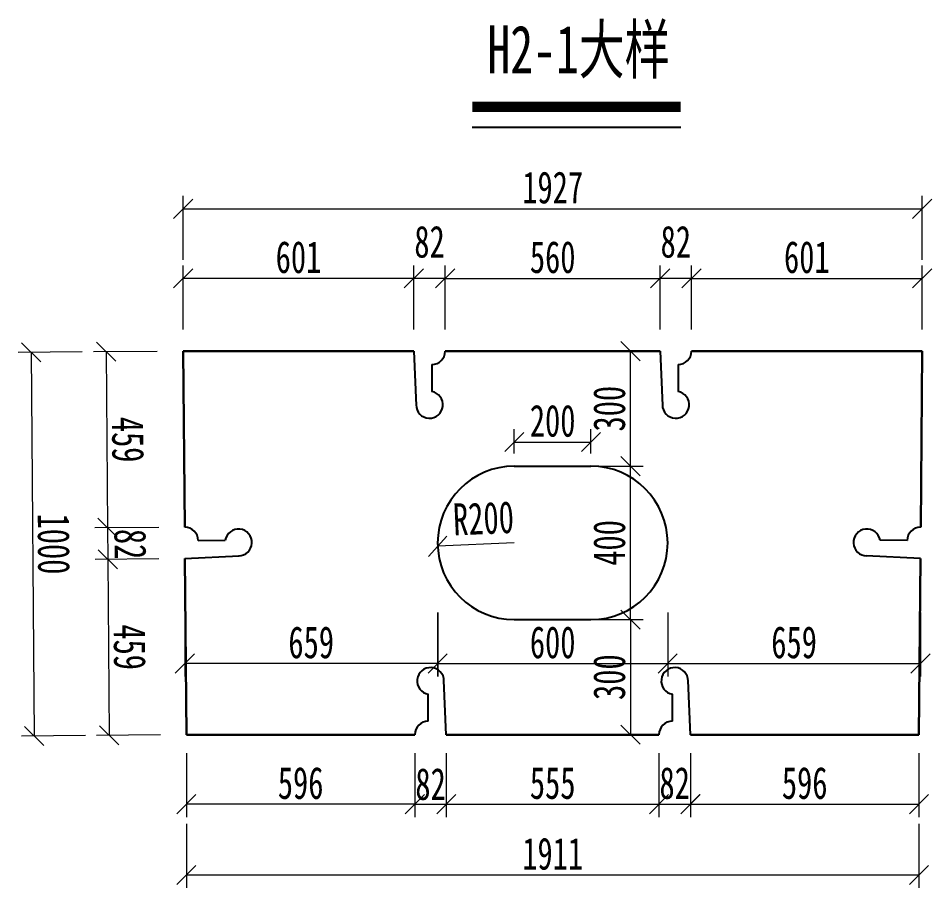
# Model space of a CAD drawing. Header units: millimetres. Extents: x -358959 to 47, y -122282 to 697692.
# Drawn here: x -140619 to -138236, y -11226 to -8959 of the extents above; entities that cross this region are included whole.
import ezdxf
from ezdxf.enums import TextEntityAlignment as Align

# ---------------------------------------------------------------- set-up
doc = ezdxf.new("R2010")
doc.units = ezdxf.units.MM
doc.header["$LTSCALE"] = 2
doc.header["$PDMODE"] = 34
doc.layers.get('Defpoints').update_dxf_attribs({"color": 8, "lineweight": 9})
for name, color, linetype, lineweight in [('标注', 4, 'Continuous', 13), ('标注线及字体', 2, 'Continuous', 15), ('桥 构造粗实', 1, 'Continuous', 30), ('钢板粗线', 1, 'Continuous', 25)]:
    doc.layers.add(name, color=color, linetype=linetype, lineweight=lineweight)
doc.styles.add('111', font='仿宋_GB2312.ttf', dxfattribs={"width": 0.7})
doc.dimstyles.new('200', dxfattribs={"dimscale": 0, "dimtxt": 2.5, "dimasz": 1.5, "dimexe": 1, "dimexo": 1, "dimgap": 0.4, "dimtad": 1, "dimdec": 0, "dimdsep": 46, "dimtxsty": '111', "dimblk": 'OBLIQUE', "dimcen": 0, "dimclrd": 256, "dimclre": 256, "dimclrt": 256, "dimadec": 4, "dimazin": 0, "dimtfac": 1, "dimtdec": 0, "dimtmove": 2, "dimatfit": 3, "dimfxl": 4, "dimfxlon": 1, "dimtolj": 1, "dimlwd": -1, "dimlwe": -1, "dimarcsym": 0})

# ---------------------------------------------------------------- blocks, each defined once
blk = doc.blocks.new('_Oblique')
at = {"color": 0, "linetype": 'ByBlock', "lineweight": -2}
blk.add_line((-0.5, -0.5), (0.5, 0.5), dxfattribs=at)
blk = doc.blocks.new('*D4022')
at = {"layer": 'Defpoints', "color": 0, "ltscale": 5, "transparency": 16777216}
for p in [(-139524.7, -10336.2), (-139324.9, -10327.3)]:
    blk.add_point(p, dxfattribs=at)
at = {"layer": '标注', "ltscale": 5, "transparency": 16777216}
blk.add_line((-139324.9, -10327.3), (-139524.7, -10336.2), dxfattribs=at)
at = {"layer": '标注', "ltscale": 5, "transparency": 16777216, "xscale": 49.99999999999995, "yscale": 49.99999999999995, "zscale": 49.99999999999995, "rotation": 182.5726833926501}
blk.add_blockref('_Oblique', (-139524.7, -10336.2), dxfattribs=at)
at = {"layer": '标注', "ltscale": 5, "transparency": 16777216, "insert": (-139405.4, -10263.5), "char_height": 83.33, "attachment_point": 5, "rotation": 2.5727, "style": '111'}
blk.add_mtext('\\A1;R200', dxfattribs=at)
blk = doc.blocks.new('*D4023')
at = {"layer": 'Defpoints', "color": 0, "ltscale": 5, "transparency": 16777216}
for p in [(-139324.9, -10127.3), (-139022, -10127.3), (-139324.9, -10527.3)]:
    blk.add_point(p, dxfattribs=at)
at = {"layer": '标注', "ltscale": 5, "transparency": 16777216}
for p, q in [((-139155.4, -10127.3), (-138988.7, -10127.3)), ((-139022, -10527.3), (-139022, -10127.3)), ((-139155.4, -10527.3), (-138988.7, -10527.3))]:
    blk.add_line(p, q, dxfattribs=at)
at = {"layer": '标注', "ltscale": 5, "transparency": 16777216, "xscale": 49.99999999999995, "yscale": 49.99999999999995, "zscale": 49.99999999999995}
for p, rotation in [((-139022, -10127.3), 90), ((-139022, -10527.3), 270)]:
    blk.add_blockref('_Oblique', p, dxfattribs=dict(at, rotation=rotation))
at = {"layer": '标注', "ltscale": 5, "transparency": 16777216, "insert": (-139077, -10327.3), "char_height": 83.33, "attachment_point": 5, "rotation": 90, "style": '111'}
blk.add_mtext('\\A1;400', dxfattribs=at)
blk = doc.blocks.new('*D4024')
at = {"layer": 'Defpoints', "color": 0, "ltscale": 5, "transparency": 16777216}
for p in [(-139524.7, -10336.2), (-138924.9, -10327.3), (-138924.9, -10641.9)]:
    blk.add_point(p, dxfattribs=at)
at = {"layer": '标注', "ltscale": 5, "transparency": 16777216}
for p, q in [((-139524.7, -10508.6), (-139524.7, -10675.2)), ((-138924.9, -10508.6), (-138924.9, -10675.2)), ((-139524.7, -10641.9), (-138924.9, -10641.9))]:
    blk.add_line(p, q, dxfattribs=at)
at = {"layer": '标注', "ltscale": 5, "transparency": 16777216, "xscale": 49.99999999999995, "yscale": 49.99999999999995, "zscale": 49.99999999999995, "rotation": 180}
blk.add_blockref('_Oblique', (-139524.7, -10641.9), dxfattribs=at)
at = {"layer": '标注', "ltscale": 5, "transparency": 16777216, "xscale": 49.99999999999995, "yscale": 49.99999999999995, "zscale": 49.99999999999995}
blk.add_blockref('_Oblique', (-138924.9, -10641.9), dxfattribs=at)
at = {"layer": '标注', "ltscale": 5, "transparency": 16777216, "insert": (-139224.8, -10586.9), "char_height": 83.33, "attachment_point": 5, "style": '111'}
blk.add_mtext('\\A1;600', dxfattribs=at)
blk = doc.blocks.new('*D4017')
at = {"layer": 'Defpoints', "color": 0, "ltscale": 5, "transparency": 16777216}
for p in [(-139124.9, -10064.3), (-139324.9, -10127.3), (-139124.9, -10127.3)]:
    blk.add_point(p, dxfattribs=at)
at = {"layer": '标注', "ltscale": 5, "transparency": 16777216}
for p, q in [((-139324.9, -10093.9), (-139324.9, -10031)), ((-139124.9, -10093.9), (-139124.9, -10031)), ((-139324.9, -10064.3), (-139124.9, -10064.3))]:
    blk.add_line(p, q, dxfattribs=at)
at = {"layer": '标注', "ltscale": 5, "transparency": 16777216, "xscale": 49.99999999999995, "yscale": 49.99999999999995, "zscale": 49.99999999999995, "rotation": 180}
blk.add_blockref('_Oblique', (-139324.9, -10064.3), dxfattribs=at)
at = {"layer": '标注', "ltscale": 5, "transparency": 16777216, "xscale": 49.99999999999995, "yscale": 49.99999999999995, "zscale": 49.99999999999995}
blk.add_blockref('_Oblique', (-139124.9, -10064.3), dxfattribs=at)
at = {"layer": '标注', "ltscale": 5, "transparency": 16777216, "insert": (-139224.9, -10009.3), "char_height": 83.33, "attachment_point": 5, "style": '111'}
blk.add_mtext('\\A1;200', dxfattribs=at)
blk = doc.blocks.new('*D4018')
at = {"layer": 'Defpoints', "color": 0, "ltscale": 5, "transparency": 16777216}
for p in [(-139324.9, -10527.3), (-139324.9, -10827.3), (-139022, -10827.3)]:
    blk.add_point(p, dxfattribs=at)
at = {"layer": '标注', "ltscale": 5, "transparency": 16777216}
for p, q in [((-139155.4, -10527.3), (-138988.7, -10527.3)), ((-139022, -10527.3), (-139022, -10827.3)), ((-139155.4, -10827.3), (-138988.7, -10827.3))]:
    blk.add_line(p, q, dxfattribs=at)
at = {"layer": '标注', "ltscale": 5, "transparency": 16777216, "xscale": 49.99999999999995, "yscale": 49.99999999999995, "zscale": 49.99999999999995}
for p, rotation in [((-139022, -10527.3), 90), ((-139022, -10827.3), 270)]:
    blk.add_blockref('_Oblique', p, dxfattribs=dict(at, rotation=rotation))
at = {"layer": '标注', "ltscale": 5, "transparency": 16777216, "insert": (-139077, -10677.3), "char_height": 83.33, "attachment_point": 5, "rotation": 90, "style": '111'}
blk.add_mtext('\\A1;300', dxfattribs=at)
blk = doc.blocks.new('*D4019')
at = {"layer": 'Defpoints', "color": 0, "ltscale": 5, "transparency": 16777216}
for p in [(-139224.9, -9827.3), (-139022, -9827.3), (-139292.7, -10127.3)]:
    blk.add_point(p, dxfattribs=at)
at = {"layer": '标注', "ltscale": 5, "transparency": 16777216}
for p, q in [((-139155.4, -9827.3), (-138988.7, -9827.3)), ((-139022, -10127.3), (-139022, -9827.3)), ((-139155.4, -10127.3), (-138988.7, -10127.3))]:
    blk.add_line(p, q, dxfattribs=at)
at = {"layer": '标注', "ltscale": 5, "transparency": 16777216, "xscale": 50.00000000000042, "yscale": 50.00000000000042, "zscale": 50.00000000000042}
for p, rotation in [((-139022, -9827.3), 90), ((-139022, -10127.3), 270)]:
    blk.add_blockref('_Oblique', p, dxfattribs=dict(at, rotation=rotation))
at = {"layer": '标注', "ltscale": 5, "transparency": 16777216, "insert": (-139077, -9977.3), "char_height": 83.33, "attachment_point": 5, "rotation": 90, "style": '111'}
blk.add_mtext('\\A1;300', dxfattribs=at)
blk = doc.blocks.new('*D4020')
at = {"layer": 'Defpoints', "color": 0, "ltscale": 5, "transparency": 16777216}
for p in [(-138924.9, -10327.3), (-138265.4, -10327.3), (-138265.4, -10641.9)]:
    blk.add_point(p, dxfattribs=at)
at = {"layer": '标注', "ltscale": 5, "transparency": 16777216}
for p, q in [((-138924.9, -10508.6), (-138924.9, -10675.2)), ((-138265.4, -10508.6), (-138265.4, -10675.2)), ((-138924.9, -10641.9), (-138265.4, -10641.9))]:
    blk.add_line(p, q, dxfattribs=at)
at = {"layer": '标注', "ltscale": 5, "transparency": 16777216, "xscale": 50.00000000000042, "yscale": 50.00000000000042, "zscale": 50.00000000000042, "rotation": 180}
blk.add_blockref('_Oblique', (-138924.9, -10641.9), dxfattribs=at)
at = {"layer": '标注', "ltscale": 5, "transparency": 16777216, "xscale": 50.00000000000042, "yscale": 50.00000000000042, "zscale": 50.00000000000042}
blk.add_blockref('_Oblique', (-138265.4, -10641.9), dxfattribs=at)
at = {"layer": '标注', "ltscale": 5, "transparency": 16777216, "insert": (-138595.2, -10586.9), "char_height": 83.33, "attachment_point": 5, "style": '111'}
blk.add_mtext('\\A1;659', dxfattribs=at)
blk = doc.blocks.new('*D4021')
at = {"layer": 'Defpoints', "color": 0, "ltscale": 5, "transparency": 16777216}
for p in [(-140184.3, -10327.3), (-139524.9, -10327.3), (-140184.3, -10641.9)]:
    blk.add_point(p, dxfattribs=at)
at = {"layer": '标注', "ltscale": 5, "transparency": 16777216}
for p, q in [((-140184.3, -10508.6), (-140184.3, -10675.2)), ((-139524.9, -10508.6), (-139524.9, -10675.2)), ((-139524.9, -10641.9), (-140184.3, -10641.9))]:
    blk.add_line(p, q, dxfattribs=at)
at = {"layer": '标注', "ltscale": 5, "transparency": 16777216, "xscale": 50.00000000000042, "yscale": 50.00000000000042, "zscale": 50.00000000000042, "rotation": 180}
blk.add_blockref('_Oblique', (-140184.3, -10641.9), dxfattribs=at)
at = {"layer": '标注', "ltscale": 5, "transparency": 16777216, "xscale": 50.00000000000042, "yscale": 50.00000000000042, "zscale": 50.00000000000042}
blk.add_blockref('_Oblique', (-139524.9, -10641.9), dxfattribs=at)
at = {"layer": '标注', "ltscale": 5, "transparency": 16777216, "insert": (-139854.6, -10586.9), "char_height": 83.33, "attachment_point": 5, "style": '111'}
blk.add_mtext('\\A1;659', dxfattribs=at)
blk = doc.blocks.new('*D4043')
at = {"layer": 'Defpoints', "color": 0, "ltscale": 5, "transparency": 16777216}
for p in [(-140188.4, -9637.5), (-140188.4, -9827.3), (-139587, -9827.3)]:
    blk.add_point(p, dxfattribs=at)
at = {"layer": '标注', "ltscale": 5, "transparency": 16777216}
for p, q in [((-140188.4, -9770.8), (-140188.4, -9604.2)), ((-139587, -9770.8), (-139587, -9604.2)), ((-139587, -9637.5), (-140188.4, -9637.5))]:
    blk.add_line(p, q, dxfattribs=at)
at = {"layer": '标注', "ltscale": 5, "transparency": 16777216, "xscale": 50, "yscale": 50, "zscale": 50, "rotation": 180}
blk.add_blockref('_Oblique', (-140188.4, -9637.5), dxfattribs=at)
at = {"layer": '标注', "ltscale": 5, "transparency": 16777216, "xscale": 50, "yscale": 50, "zscale": 50}
blk.add_blockref('_Oblique', (-139587, -9637.5), dxfattribs=at)
at = {"layer": '标注', "ltscale": 5, "transparency": 16777216, "insert": (-139887.7, -9582.5), "char_height": 83.33, "attachment_point": 5, "style": '111'}
blk.add_mtext('\\A1;601', dxfattribs=at)
blk = doc.blocks.new('*D4044')
at = {"layer": 'Defpoints', "color": 0, "ltscale": 5, "transparency": 16777216}
for p in [(-138944.7, -9637.5), (-139505, -9827.3), (-138944.7, -9827.3)]:
    blk.add_point(p, dxfattribs=at)
at = {"layer": '标注', "ltscale": 5, "transparency": 16777216}
for p, q in [((-139505, -9770.8), (-139505, -9604.2)), ((-138944.7, -9770.8), (-138944.7, -9604.2)), ((-139505, -9637.5), (-138944.7, -9637.5))]:
    blk.add_line(p, q, dxfattribs=at)
at = {"layer": '标注', "ltscale": 5, "transparency": 16777216, "xscale": 50, "yscale": 50, "zscale": 50, "rotation": 180}
blk.add_blockref('_Oblique', (-139505, -9637.5), dxfattribs=at)
at = {"layer": '标注', "ltscale": 5, "transparency": 16777216, "xscale": 50, "yscale": 50, "zscale": 50}
blk.add_blockref('_Oblique', (-138944.7, -9637.5), dxfattribs=at)
at = {"layer": '标注', "ltscale": 5, "transparency": 16777216, "insert": (-139224.8, -9582.5), "char_height": 83.33, "attachment_point": 5, "style": '111'}
blk.add_mtext('\\A1;560', dxfattribs=at)
blk = doc.blocks.new('*D4045')
at = {"layer": 'Defpoints', "color": 0, "ltscale": 5, "transparency": 16777216}
for p in [(-138261.3, -9637.5), (-138862.7, -9827.3), (-138261.3, -9827.3)]:
    blk.add_point(p, dxfattribs=at)
at = {"layer": '标注', "ltscale": 5, "transparency": 16777216}
for p, q in [((-138862.7, -9770.8), (-138862.7, -9604.2)), ((-138261.3, -9770.8), (-138261.3, -9604.2)), ((-138862.7, -9637.5), (-138261.3, -9637.5))]:
    blk.add_line(p, q, dxfattribs=at)
at = {"layer": '标注', "ltscale": 5, "transparency": 16777216, "xscale": 50, "yscale": 50, "zscale": 50, "rotation": 180}
blk.add_blockref('_Oblique', (-138862.7, -9637.5), dxfattribs=at)
at = {"layer": '标注', "ltscale": 5, "transparency": 16777216, "xscale": 50, "yscale": 50, "zscale": 50}
blk.add_blockref('_Oblique', (-138261.3, -9637.5), dxfattribs=at)
at = {"layer": '标注', "ltscale": 5, "transparency": 16777216, "insert": (-138562, -9582.5), "char_height": 83.33, "attachment_point": 5, "style": '111'}
blk.add_mtext('\\A1;601', dxfattribs=at)
blk = doc.blocks.new('*D4046')
at = {"layer": 'Defpoints', "color": 0, "ltscale": 5, "transparency": 16777216}
for p in [(-138944.7, -9637.5), (-138944.7, -9827.3), (-138862.7, -9827.3)]:
    blk.add_point(p, dxfattribs=at)
at = {"layer": '标注', "ltscale": 5, "transparency": 16777216}
for p, q in [((-138944.7, -9770.8), (-138944.7, -9604.2)), ((-138862.7, -9770.8), (-138862.7, -9604.2)), ((-138862.7, -9637.5), (-138944.7, -9637.5))]:
    blk.add_line(p, q, dxfattribs=at)
at = {"layer": '标注', "ltscale": 5, "transparency": 16777216, "xscale": 50, "yscale": 50, "zscale": 50, "rotation": 180}
blk.add_blockref('_Oblique', (-138944.7, -9637.5), dxfattribs=at)
at = {"layer": '标注', "ltscale": 5, "transparency": 16777216, "xscale": 50, "yscale": 50, "zscale": 50}
blk.add_blockref('_Oblique', (-138862.7, -9637.5), dxfattribs=at)
at = {"layer": '标注', "ltscale": 5, "transparency": 16777216, "insert": (-138903.7, -9542.5), "char_height": 83.33, "attachment_point": 5, "style": '111'}
blk.add_mtext('\\A1;82', dxfattribs=at)
blk = doc.blocks.new('*D4047')
at = {"layer": 'Defpoints', "color": 0, "ltscale": 5, "transparency": 16777216}
for p in [(-139587, -9637.5), (-139587, -9827.3), (-139505, -9827.3)]:
    blk.add_point(p, dxfattribs=at)
at = {"layer": '标注', "ltscale": 5, "transparency": 16777216}
for p, q in [((-139587, -9770.8), (-139587, -9604.2)), ((-139505, -9770.8), (-139505, -9604.2)), ((-139505, -9637.5), (-139587, -9637.5))]:
    blk.add_line(p, q, dxfattribs=at)
at = {"layer": '标注', "ltscale": 5, "transparency": 16777216, "xscale": 50, "yscale": 50, "zscale": 50, "rotation": 180}
blk.add_blockref('_Oblique', (-139587, -9637.5), dxfattribs=at)
at = {"layer": '标注', "ltscale": 5, "transparency": 16777216, "xscale": 50, "yscale": 50, "zscale": 50}
blk.add_blockref('_Oblique', (-139505, -9637.5), dxfattribs=at)
at = {"layer": '标注', "ltscale": 5, "transparency": 16777216, "insert": (-139546, -9542.5), "char_height": 83.33, "attachment_point": 5, "style": '111'}
blk.add_mtext('\\A1;82', dxfattribs=at)
blk = doc.blocks.new('*D4048')
at = {"layer": 'Defpoints', "color": 0, "ltscale": 5, "transparency": 16777216}
for p in [(-138261.3, -9456), (-140188.4, -9827.3), (-138261.3, -9827.3)]:
    blk.add_point(p, dxfattribs=at)
at = {"layer": '标注', "ltscale": 5, "transparency": 16777216}
for p, q in [((-140188.4, -9589.3), (-140188.4, -9422.6)), ((-138261.3, -9589.3), (-138261.3, -9422.6)), ((-140188.4, -9456), (-138261.3, -9456))]:
    blk.add_line(p, q, dxfattribs=at)
at = {"layer": '标注', "ltscale": 5, "transparency": 16777216, "xscale": 50, "yscale": 50, "zscale": 50, "rotation": 180}
blk.add_blockref('_Oblique', (-140188.4, -9456), dxfattribs=at)
at = {"layer": '标注', "ltscale": 5, "transparency": 16777216, "xscale": 50, "yscale": 50, "zscale": 50}
blk.add_blockref('_Oblique', (-138261.3, -9456), dxfattribs=at)
at = {"layer": '标注', "ltscale": 5, "transparency": 16777216, "insert": (-139224.8, -9401), "char_height": 83.33, "attachment_point": 5, "style": '111'}
blk.add_mtext('\\A1;1927', dxfattribs=at)
blk = doc.blocks.new('*D4049')
at = {"layer": 'Defpoints', "color": 0, "ltscale": 5, "transparency": 16777216}
for p in [(-140180.1, -10827.3), (-139584.3, -10827.3), (-140180.1, -11008.7)]:
    blk.add_point(p, dxfattribs=at)
at = {"layer": '标注', "ltscale": 5, "transparency": 16777216}
for p, q in [((-140180.1, -10875.4), (-140180.1, -11042.1)), ((-139584.3, -10875.4), (-139584.3, -11042.1)), ((-139584.3, -11008.7), (-140180.1, -11008.7))]:
    blk.add_line(p, q, dxfattribs=at)
at = {"layer": '标注', "ltscale": 5, "transparency": 16777216, "xscale": 50, "yscale": 50, "zscale": 50, "rotation": 180}
blk.add_blockref('_Oblique', (-140180.1, -11008.7), dxfattribs=at)
at = {"layer": '标注', "ltscale": 5, "transparency": 16777216, "xscale": 50, "yscale": 50, "zscale": 50}
blk.add_blockref('_Oblique', (-139584.3, -11008.7), dxfattribs=at)
at = {"layer": '标注', "ltscale": 5, "transparency": 16777216, "insert": (-139882.2, -10953.7), "char_height": 83.33, "attachment_point": 5, "style": '111'}
blk.add_mtext('\\A1;596', dxfattribs=at)
blk = doc.blocks.new('*D4050')
at = {"layer": 'Defpoints', "color": 0, "ltscale": 5, "transparency": 16777216}
for p in [(-139502.3, -10827.3), (-138947.6, -10827.3), (-138947.6, -11008.7)]:
    blk.add_point(p, dxfattribs=at)
at = {"layer": '标注', "ltscale": 5, "transparency": 16777216}
for p, q in [((-139502.3, -10875.4), (-139502.3, -11042.1)), ((-138947.6, -10875.4), (-138947.6, -11042.1)), ((-139502.3, -11008.7), (-138947.6, -11008.7))]:
    blk.add_line(p, q, dxfattribs=at)
at = {"layer": '标注', "ltscale": 5, "transparency": 16777216, "xscale": 50, "yscale": 50, "zscale": 50, "rotation": 180}
blk.add_blockref('_Oblique', (-139502.3, -11008.7), dxfattribs=at)
at = {"layer": '标注', "ltscale": 5, "transparency": 16777216, "xscale": 50, "yscale": 50, "zscale": 50}
blk.add_blockref('_Oblique', (-138947.6, -11008.7), dxfattribs=at)
at = {"layer": '标注', "ltscale": 5, "transparency": 16777216, "insert": (-139224.9, -10953.7), "char_height": 83.33, "attachment_point": 5, "style": '111'}
blk.add_mtext('\\A1;555', dxfattribs=at)
blk = doc.blocks.new('*D4051')
at = {"layer": 'Defpoints', "color": 0, "ltscale": 5, "transparency": 16777216}
for p in [(-138865.6, -10827.3), (-138269.6, -10827.3), (-138269.6, -11008.7)]:
    blk.add_point(p, dxfattribs=at)
at = {"layer": '标注', "ltscale": 5, "transparency": 16777216}
for p, q in [((-138865.6, -10875.4), (-138865.6, -11042.1)), ((-138269.6, -10875.4), (-138269.6, -11042.1)), ((-138865.6, -11008.7), (-138269.6, -11008.7))]:
    blk.add_line(p, q, dxfattribs=at)
at = {"layer": '标注', "ltscale": 5, "transparency": 16777216, "xscale": 50, "yscale": 50, "zscale": 50, "rotation": 180}
blk.add_blockref('_Oblique', (-138865.6, -11008.7), dxfattribs=at)
at = {"layer": '标注', "ltscale": 5, "transparency": 16777216, "xscale": 50, "yscale": 50, "zscale": 50}
blk.add_blockref('_Oblique', (-138269.6, -11008.7), dxfattribs=at)
at = {"layer": '标注', "ltscale": 5, "transparency": 16777216, "insert": (-138567.6, -10953.7), "char_height": 83.33, "attachment_point": 5, "style": '111'}
blk.add_mtext('\\A1;596', dxfattribs=at)
blk = doc.blocks.new('*D4052')
at = {"layer": 'Defpoints', "color": 0, "ltscale": 5, "transparency": 16777216}
for p in [(-138947.6, -10827.3), (-138865.7, -10823.8), (-138865.7, -11008.7)]:
    blk.add_point(p, dxfattribs=at)
at = {"layer": '标注', "ltscale": 5, "transparency": 16777216}
for p, q in [((-138947.6, -10875.4), (-138947.6, -11042.1)), ((-138865.7, -10875.4), (-138865.7, -11042.1)), ((-138947.6, -11008.7), (-138865.7, -11008.7))]:
    blk.add_line(p, q, dxfattribs=at)
at = {"layer": '标注', "ltscale": 5, "transparency": 16777216, "xscale": 50, "yscale": 50, "zscale": 50, "rotation": 180}
blk.add_blockref('_Oblique', (-138947.6, -11008.7), dxfattribs=at)
at = {"layer": '标注', "ltscale": 5, "transparency": 16777216, "xscale": 50, "yscale": 50, "zscale": 50}
blk.add_blockref('_Oblique', (-138865.7, -11008.7), dxfattribs=at)
at = {"layer": '标注', "ltscale": 5, "transparency": 16777216, "insert": (-138906.7, -10953.9), "char_height": 83.33, "attachment_point": 5, "style": '111'}
blk.add_mtext('\\A1;82', dxfattribs=at)
blk = doc.blocks.new('*D4053')
at = {"layer": 'Defpoints', "color": 0, "ltscale": 5, "transparency": 16777216}
for p in [(-139584.3, -10827.3), (-139502.3, -10827.3), (-139502.3, -11008.7)]:
    blk.add_point(p, dxfattribs=at)
at = {"layer": '标注', "ltscale": 5, "transparency": 16777216}
for p, q in [((-139584.3, -10875.4), (-139584.3, -11042.1)), ((-139502.3, -10875.4), (-139502.3, -11042.1)), ((-139584.3, -11008.7), (-139502.3, -11008.7))]:
    blk.add_line(p, q, dxfattribs=at)
at = {"layer": '标注', "ltscale": 5, "transparency": 16777216, "xscale": 50, "yscale": 50, "zscale": 50, "rotation": 180}
blk.add_blockref('_Oblique', (-139584.3, -11008.7), dxfattribs=at)
at = {"layer": '标注', "ltscale": 5, "transparency": 16777216, "xscale": 50, "yscale": 50, "zscale": 50}
blk.add_blockref('_Oblique', (-139502.3, -11008.7), dxfattribs=at)
at = {"layer": '标注', "ltscale": 5, "transparency": 16777216, "insert": (-139543.3, -10956.5), "char_height": 83.33, "attachment_point": 5, "style": '111'}
blk.add_mtext('\\A1;82', dxfattribs=at)
blk = doc.blocks.new('*D4054')
at = {"layer": 'Defpoints', "color": 0, "ltscale": 5, "transparency": 16777216}
for p in [(-140180.1, -10827.3), (-138269.6, -10827.3), (-138269.6, -11193)]:
    blk.add_point(p, dxfattribs=at)
at = {"layer": '标注', "ltscale": 5, "transparency": 16777216}
for p, q in [((-140180.1, -11059.7), (-140180.1, -11226.4)), ((-138269.6, -11059.7), (-138269.6, -11226.4)), ((-140180.1, -11193), (-138269.6, -11193))]:
    blk.add_line(p, q, dxfattribs=at)
at = {"layer": '标注', "ltscale": 5, "transparency": 16777216, "xscale": 50, "yscale": 50, "zscale": 50, "rotation": 180}
blk.add_blockref('_Oblique', (-140180.1, -11193), dxfattribs=at)
at = {"layer": '标注', "ltscale": 5, "transparency": 16777216, "xscale": 50, "yscale": 50, "zscale": 50}
blk.add_blockref('_Oblique', (-138269.6, -11193), dxfattribs=at)
at = {"layer": '标注', "ltscale": 5, "transparency": 16777216, "insert": (-139224.8, -11138), "char_height": 83.33, "attachment_point": 5, "style": '111'}
blk.add_mtext('\\A1;1911', dxfattribs=at)
blk = doc.blocks.new('*D4055')
at = {"layer": 'Defpoints', "color": 0, "ltscale": 5, "transparency": 16777216}
for p in [(-140188.4, -9827.3), (-140385.7, -10287.9), (-140184.6, -10286.3)]:
    blk.add_point(p, dxfattribs=at)
at = {"layer": '标注', "ltscale": 5, "transparency": 16777216}
for p, q in [((-140256.2, -9827.8), (-140422.8, -9829.2)), ((-140389.5, -9828.9), (-140385.7, -10287.9)), ((-140252.4, -10286.8), (-140419, -10288.2))]:
    blk.add_line(p, q, dxfattribs=at)
at = {"layer": '标注', "ltscale": 5, "transparency": 16777216, "xscale": 50, "yscale": 50, "zscale": 50}
for p, rotation in [((-140389.5, -9828.9), 90.47549821661747), ((-140385.7, -10287.9), 270.4754982166175)]:
    blk.add_blockref('_Oblique', p, dxfattribs=dict(at, rotation=rotation))
at = {"layer": '标注', "ltscale": 5, "transparency": 16777216, "insert": (-140332.6, -10058), "char_height": 83.33, "attachment_point": 5, "rotation": 270.4755, "style": '111'}
blk.add_mtext('\\A1;459', dxfattribs=at)
blk = doc.blocks.new('*D4056')
at = {"layer": 'Defpoints', "color": 0, "ltscale": 5, "transparency": 16777216}
for p in [(-140183.9, -10368.3), (-140381.2, -10828.9), (-140180.1, -10827.3)]:
    blk.add_point(p, dxfattribs=at)
at = {"layer": '标注', "ltscale": 5, "transparency": 16777216}
for p, q in [((-140251.7, -10368.8), (-140418.4, -10370.2)), ((-140385, -10369.9), (-140381.2, -10828.9)), ((-140247.9, -10827.8), (-140414.5, -10829.2))]:
    blk.add_line(p, q, dxfattribs=at)
at = {"layer": '标注', "ltscale": 5, "transparency": 16777216, "xscale": 50, "yscale": 50, "zscale": 50}
for p, rotation in [((-140385, -10369.9), 90.47549821660799), ((-140381.2, -10828.9), 270.475498216608)]:
    blk.add_blockref('_Oblique', p, dxfattribs=dict(at, rotation=rotation))
at = {"layer": '标注', "ltscale": 5, "transparency": 16777216, "insert": (-140328.1, -10599), "char_height": 83.33, "attachment_point": 5, "rotation": 270.4755, "style": '111'}
blk.add_mtext('\\A1;459', dxfattribs=at)
blk = doc.blocks.new('*D4057')
at = {"layer": 'Defpoints', "color": 0, "ltscale": 5, "transparency": 16777216}
for p in [(-140184.6, -10286.3), (-140385, -10369.9), (-140183.9, -10368.3)]:
    blk.add_point(p, dxfattribs=at)
at = {"layer": '标注', "ltscale": 5, "transparency": 16777216}
for p, q in [((-140252.4, -10286.8), (-140419, -10288.2)), ((-140385.7, -10287.9), (-140385, -10369.9)), ((-140251.7, -10368.8), (-140418.4, -10370.2))]:
    blk.add_line(p, q, dxfattribs=at)
at = {"layer": '标注', "ltscale": 5, "transparency": 16777216, "xscale": 50, "yscale": 50, "zscale": 50}
for p, rotation in [((-140385.7, -10287.9), 90.4754982166204), ((-140385, -10369.9), 270.4754982166204)]:
    blk.add_blockref('_Oblique', p, dxfattribs=dict(at, rotation=rotation))
at = {"layer": '标注', "ltscale": 5, "transparency": 16777216, "insert": (-140326.5, -10330.4), "char_height": 83.33, "attachment_point": 5, "rotation": 270.4755, "style": '111'}
blk.add_mtext('\\A1;82', dxfattribs=at)
blk = doc.blocks.new('*D4058')
at = {"layer": 'Defpoints', "color": 0, "ltscale": 5, "transparency": 16777216}
for p in [(-140188.4, -9827.3), (-140576.9, -10830.6), (-140180.1, -10827.3)]:
    blk.add_point(p, dxfattribs=at)
at = {"layer": '标注', "ltscale": 5, "transparency": 16777216}
for p, q in [((-140451.9, -9829.4), (-140618.6, -9830.8)), ((-140585.2, -9830.6), (-140576.9, -10830.6)), ((-140443.6, -10829.4), (-140610.3, -10830.8))]:
    blk.add_line(p, q, dxfattribs=at)
at = {"layer": '标注', "ltscale": 5, "transparency": 16777216, "xscale": 50, "yscale": 50, "zscale": 50}
for p, rotation in [((-140585.2, -9830.6), 90.47549821661332), ((-140576.9, -10830.6), 270.4754982166133)]:
    blk.add_blockref('_Oblique', p, dxfattribs=dict(at, rotation=rotation))
at = {"layer": '标注', "ltscale": 5, "transparency": 16777216, "insert": (-140526.1, -10330.1), "char_height": 83.33, "attachment_point": 5, "rotation": 270.4755, "style": '111'}
blk.add_mtext('\\A1;1000', dxfattribs=at)

msp = doc.modelspace()

# ---------------------------------------------------------------- linework, layer by layer
at = {"color": 4}
msp.add_line((-139434.8, -9243.4), (-138891, -9243.4), dxfattribs=at)
at = {"color": 6, "const_width": 26.7}
msp.add_lwpolyline([(-139434.8, -9190.1), (-138891, -9190.1)], dxfattribs=at)
at = {"layer": '桥 构造粗实'}
for p, q in [((-140188.4, -9827.3), (-140184.6, -10286.3)), ((-140188.4, -9827.3), (-139587, -9827.3)), ((-139505, -9827.3), (-138944.7, -9827.3)), ((-138862.7, -9827.3), (-138261.3, -9827.3)), ((-138265.1, -10286.3), (-138261.3, -9827.3)), ((-140183.9, -10368.3), (-140180.1, -10827.3)), ((-138269.6, -10827.3), (-138265.8, -10368.3)), ((-140180.1, -10827.3), (-139584.3, -10827.3)), ((-139502.3, -10827.3), (-138947.6, -10827.3)), ((-138865.6, -10827.3), (-138269.6, -10827.3))]:
    msp.add_line(p, q, dxfattribs=at)
at = {"layer": '钢板粗线'}
for p, q in [((-139587, -9827.3), (-139581, -9968.7)), ((-138944.7, -9827.3), (-138938.6, -9968.7)), ((-139540, -9862.3), (-139540, -9932.8)), ((-138897.7, -9862.3), (-138897.7, -9932.8)), ((-139324.9, -10127.3), (-139124.9, -10127.3)), ((-140149.3, -10321), (-140078.8, -10320.4)), ((-138300.4, -10321), (-138370.9, -10320.4)), ((-140183.9, -10368.3), (-140042.5, -10361.1)), ((-138265.8, -10368.3), (-138407.2, -10361.1)), ((-139324.9, -10527.3), (-139124.9, -10527.3)), ((-139502.3, -10827.3), (-139508.3, -10685.8)), ((-138865.6, -10827.3), (-138871.6, -10685.8)), ((-139549.3, -10792.3), (-139549.3, -10721.7)), ((-138912.6, -10792.3), (-138912.6, -10721.7))]:
    msp.add_line(p, q, dxfattribs=at)
for centre, radius, start, end in [((-139540, -9827.3), 35, 270, 0), ((-138897.7, -9827.3), 35, 270, 0), ((-139546, -9967.3), 35, 180, 80.1291), ((-138903.7, -9967.3), 35, 180, 80.1291), ((-139324.9, -10327.3), 200, 90, 270), ((-139124.9, -10327.3), 200, 270, 90), ((-140184.3, -10321.3), 35, 0.4755, 90.4755), ((-140044.3, -10326.1), 35, 270.4755, 170.6046), ((-138405.4, -10326.1), 35, 9.3954, 269.5245), ((-138265.4, -10321.3), 35, 89.5245, 179.5245), ((-139543.3, -10687.3), 35, 0, 260.1291), ((-138906.6, -10687.3), 35, 0, 260.1291), ((-139549.3, -10827.3), 35, 90, 180), ((-138912.6, -10827.3), 35, 90, 180)]:
    msp.add_arc(centre, radius, start, end, dxfattribs=at)

# ---------------------------------------------------------------- texts
at = {"layer": '标注线及字体', "color": 0, "style": '111', "width": 0.7}
msp.add_text('H2-1大样', height=125, dxfattribs=at).set_placement((-139156.6, -9037.9), align=Align.MIDDLE)

# ---------------------------------------------------------------- dimensions: what is measured, and where the dimension line sits
at = {"layer": '标注', "ltscale": 5}
for base, p1, p2, picture, middle in [((-138261.3, -9456), (-140188.4, -9827.3), (-138261.3, -9827.3), '*D4048', (-139224.8, -9401)), ((-139587, -9637.5), (-139505, -9827.3), (-139587, -9827.3), '*D4047', (-139546, -9542.5)), ((-138944.7, -9637.5), (-138862.7, -9827.3), (-138944.7, -9827.3), '*D4046', (-138903.7, -9542.5)), ((-140188.4, -9637.5), (-139587, -9827.3), (-140188.4, -9827.3), '*D4043', (-139887.7, -9582.5)), ((-138944.7, -9637.5), (-139505, -9827.3), (-138944.7, -9827.3), '*D4044', (-139224.8, -9582.5)), ((-138261.3, -9637.5), (-138862.7, -9827.3), (-138261.3, -9827.3), '*D4045', (-138562, -9582.5)), ((-139124.9, -10064.3), (-139324.9, -10127.3), (-139124.9, -10127.3), '*D4017', (-139224.9, -10009.3)), ((-138924.9, -10641.9), (-139524.7, -10336.2), (-138924.9, -10327.3), '*D4024', (-139224.8, -10586.9)), ((-138265.4182, -10641.8938), (-138924.9127, -10327.2584), (-138265.4182, -10327.2584), '*D4020', (-138595.1654, -10586.8938)), ((-140180.1, -11008.7), (-139584.3, -10827.3), (-140180.1, -10827.3), '*D4049', (-139882.2, -10953.7)), ((-138269.5678, -11193.0308), (-140180.1248, -10827.2584), (-138269.5678, -10827.2584), '*D4054', (-139224.8463, -11138.0308)), ((-138947.6, -11008.7), (-139502.3, -10827.3), (-138947.6, -10827.3), '*D4050', (-139224.9, -10953.7)), ((-138269.6, -11008.7), (-138865.6, -10827.3), (-138269.6, -10827.3), '*D4051', (-138567.6, -10953.7))]:
    dim = msp.add_linear_dim(base=base, p1=p1, p2=p2, dimstyle='200', override={"dimscale": 33.333333, "dimarcsym": 1}, dxfattribs=at)
    dim.commit()
    dim.dimension.update_dxf_attribs({"geometry": picture, "text_midpoint": middle})
for p1, p2, distance, picture, middle in [((-140188.4, -9827.3), (-140180.1, -10827.3), -396.8, '*D4058', (-140526.1, -10330.1)), ((-140188.4, -9827.3), (-140184.6, -10286.3), -201.1, '*D4055', (-140332.6, -10058)), ((-140183.9, -10368.3), (-140180.1, -10827.3), -201.1, '*D4056', (-140328.1, -10599))]:
    dim = msp.add_aligned_dim(p1=p1, p2=p2, distance=distance, dimstyle='200', override={"dimscale": 33.333333, "dimarcsym": 1}, dxfattribs=at)
    dim.commit()
    dim.dimension.update_dxf_attribs({"geometry": picture, "text_midpoint": middle})
for base, p1, p2, angle, picture, middle in [((-139022, -9827.3), (-139292.7, -10127.3), (-139224.9, -9827.3), 90, '*D4019', (-139077, -9977.3)), ((-139022, -10127.3), (-139324.9, -10527.3), (-139324.9, -10127.3), 90, '*D4023', (-139077, -10327.3)), ((-140184.3, -10641.9), (-139524.9, -10327.3), (-140184.3, -10327.3), 180, '*D4021', (-139854.6, -10586.9)), ((-139022, -10827.3), (-139324.9, -10527.3), (-139324.9, -10827.3), 90, '*D4018', (-139077, -10677.3))]:
    dim = msp.add_linear_dim(base=base, p1=p1, p2=p2, angle=angle, dimstyle='200', override={"dimscale": 33.333333, "dimarcsym": 1}, dxfattribs=at)
    dim.commit()
    dim.dimension.update_dxf_attribs({"geometry": picture, "text_midpoint": middle})
dim = msp.add_radius_dim(center=(-139324.9, -10327.3), mpoint=(-139524.7, -10336.2), dimstyle='200', override={"dimscale": 33.333333, "dimarcsym": 1}, dxfattribs=at)
dim.commit()
dim.dimension.update_dxf_attribs({"geometry": '*D4022', "text_midpoint": (-139405.4, -10263.5), "dimtype": 164})
dim = msp.add_linear_dim(base=(-140385, -10369.9), p1=(-140184.6, -10286.3), p2=(-140183.9, -10368.3), angle=270.4755, dimstyle='200', override={"dimscale": 33.333333, "dimarcsym": 1}, dxfattribs=at)
dim.commit()
dim.dimension.update_dxf_attribs({"geometry": '*D4057', "text_midpoint": (-140326.5, -10330.4), "dimtype": 161})
for base, p1, p2, picture, middle in [((-139502.3, -11008.7), (-139584.3, -10827.3), (-139502.3, -10827.3), '*D4053', (-139543.3, -10956.5)), ((-138865.7, -11008.7), (-138947.6, -10827.3), (-138865.7, -10823.8), '*D4052', (-138906.7, -10953.9))]:
    dim = msp.add_linear_dim(base=base, p1=p1, p2=p2, dimstyle='200', override={"dimscale": 33.333333, "dimarcsym": 1}, dxfattribs=at)
    dim.commit()
    dim.dimension.update_dxf_attribs({"geometry": picture, "text_midpoint": middle, "dimtype": 160})

doc.saveas('drawing.dxf')
